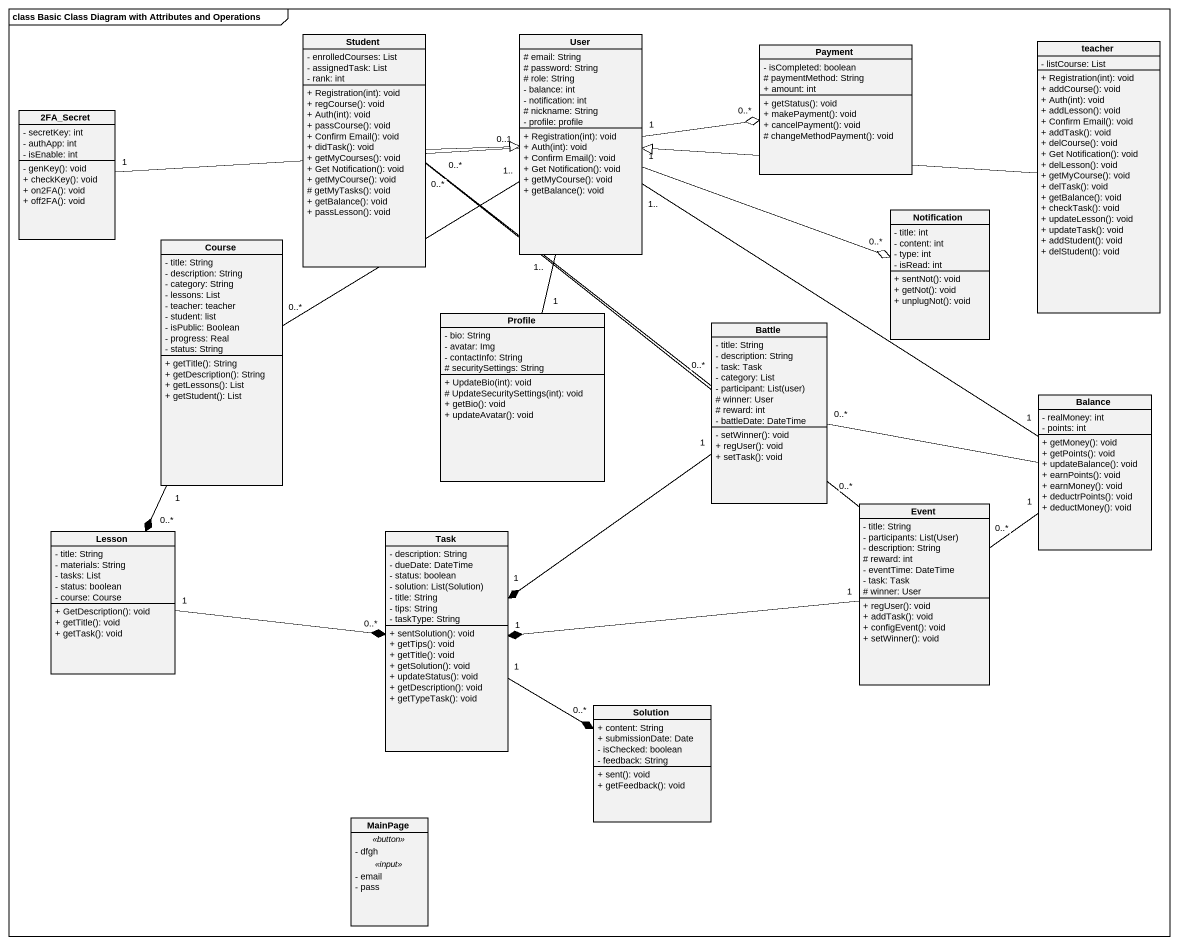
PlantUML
@startuml
mainframe class Basic Class Diagram with Attributes and Operations
hide circle
hide empty members
skinparam classAttributeIconSize 0
class Student {
  - enrolledCourses: List
  - assignedTask: List
  - rank: int
  + Registration(int): void
  + regCourse(): void
  + Auth(int): void
  + passCourse(): void
  + Confirm Email(): void
  + didTask(): void
  + getMyCourses(): void
  + Get Notification(): void
  + getMyCourse(): void
  # getMyTasks(): void
  + getBalance(): void
  + passLesson(): void
}
class User {
  # email: String
  # password: String
  # role: String
  - balance: int
  - notification: int
  # nickname: String
  - profile: profile
  + Registration(int): void
  + Auth(int): void
  + Confirm Email(): void
  + Get Notification(): void
  + getMyCourse(): void
  + getBalance(): void
}
class Payment {
  - isCompleted: boolean
  # paymentMethod: String
  + amount: int
  + getStatus(): void
  + makePayment(): void
  + cancelPayment(): void
  # changeMethodPayment(): void
}
class teacher {
  - listCourse: List
  + Registration(int): void
  + addCourse(): void
  + Auth(int): void
  + addLesson(): void
  + Confirm Email(): void
  + addTask(): void
  + delCourse(): void
  + Get Notification(): void
  + delLesson(): void
  + getMyCourse(): void
  + delTask(): void
  + getBalance(): void
  + checkTask(): void
  + updateLesson(): void
  + updateTask(): void
  + addStudent(): void
  + delStudent(): void
}
class "2FA_Secret" as c2FA_Secret {
  - secretKey: int
  - authApp: int
  - isEnable: int
  - genKey(): void
  + checkKey(): void
  + on2FA(): void
  + off2FA(): void
}
class Course {
  - title: String
  - description: String
  - category: String
  - lessons: List
  - teacher: teacher
  - student: list
  - isPublic: Boolean
  - progress: Real
  - status: String
  + getTitle(): String
  + getDescription(): String
  + getLessons(): List
  + getStudent(): List
}
class Notification {
  - title: int
  - content: int
  - type: int
  - isRead: int
  + sentNot(): void
  + getNot(): void
  + unplugNot(): void
}
class Profile {
  - bio: String
  - avatar: Img
  - contactInfo: String
  # securitySettings: String
  + UpdateBio(int): void
  # UpdateSecuritySettings(int): void
  + getBio(): void
  + updateAvatar(): void
}
class Battle {
  - title: String
  - description: String
  - task: Task
  - category: List
  {field} - participant: List(user)
  # winner: User
  # reward: int
  - battleDate: DateTime
  - setWinner(): void
  + regUser(): void
  + setTask(): void
}
class Balance {
  - realMoney: int
  - points: int
  + getMoney(): void
  + getPoints(): void
  + updateBalance(): void
  + earnPoints(): void
  + earnMoney(): void
  + deductrPoints(): void
  + deductMoney(): void
}
class Event {
  - title: String
  {field} - participants: List(User)
  - description: String
  # reward: int
  - eventTime: DateTime
  - task: Task
  # winner: User
  + regUser(): void
  + addTask(): void
  + configEvent(): void
  + setWinner(): void
}
class Lesson {
  - title: String
  - materials: String
  - tasks: List
  - status: boolean
  - course: Course
  + GetDescription(): void
  + getTitle(): void
  + getTask(): void
}
class Task {
  - description: String
  - dueDate: DateTime
  - status: boolean
  {field} - solution: List(Solution)
  - title: String
  - tips: String
  - taskType: String
  + sentSolution(): void
  + getTips(): void
  + getTitle(): void
  + getSolution(): void
  + updateStatus(): void
  + getDescription(): void
  + getTypeTask(): void
}
class Solution {
  + content: String
  + submissionDate: Date
  - isChecked: boolean
  - feedback: String
  + sent(): void
  + getFeedback(): void
}
class MainPage {
  .. <<button>> ..
  - dfgh
  .. <<input>> ..
  - email
  - pass
}
Student -right-|> User
Student "0..*" -- "0..*" Battle
Student "0..*" -- "0..*" Event
User "1" -right-o "0..*" Payment
User "0..1" -left- "1" c2FA_Secret
User "1.." -- "0..*" Course
User "1" -right-o "0..*" Notification
User "1.." -- "1" Profile
User "1.." -- "1" Balance
teacher -left-|> User
Course "1" --* "0..*" Lesson
Battle "0..*" -right- Balance
Battle "1" --* "1" Task
Event "0..*" -up- "1" Balance
Event "1" -left-* "1" Task
Lesson "1" -right-* "0..*" Task
Task "1" -right-* "0..*" Solution
@enduml
